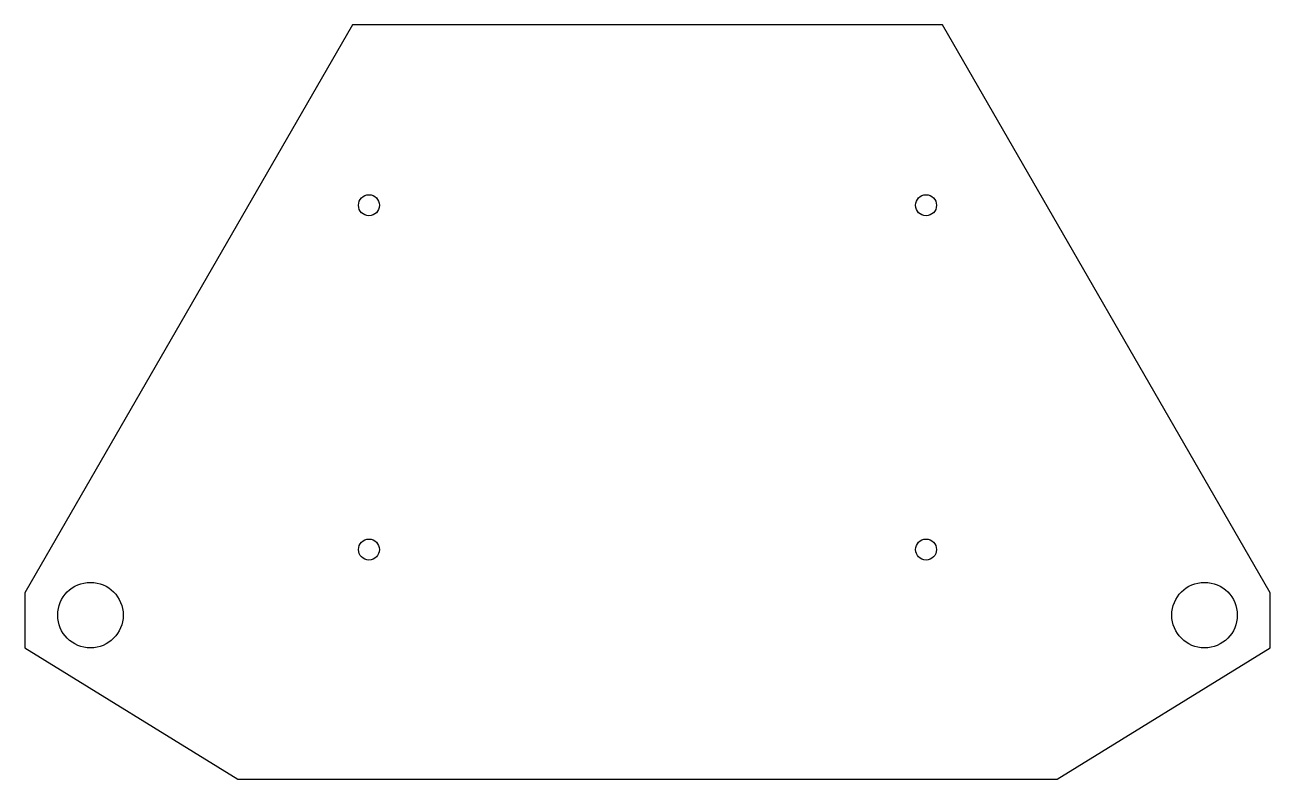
# Model space of a CAD drawing. Header units: millimetres. Extents: x -190 to 190, y -130 to 100.
import ezdxf

# ---------------------------------------------------------------- set-up
doc = ezdxf.new("R2010")
doc.units = ezdxf.units.MM
doc.layers.get('0').update_dxf_attribs({"linetype": 'CONTINUOUS'})

msp = doc.modelspace()

# ---------------------------------------------------------------- linework, layer by layer
msp.add_lwpolyline([(-90, 100), (-190, -73.21), (-190, -90), (-125, -130), (125, -130), (190, -90), (190, -73.21), (90, 100)], close=True)
for centre, radius in [((-85, 45), 3.2), ((85, 45), 3.2), ((-85, -60), 3.2), ((85, -60), 3.2), ((-170, -80), 10), ((170, -80), 10)]:
    msp.add_circle(centre, radius)

doc.saveas('drawing.dxf')
